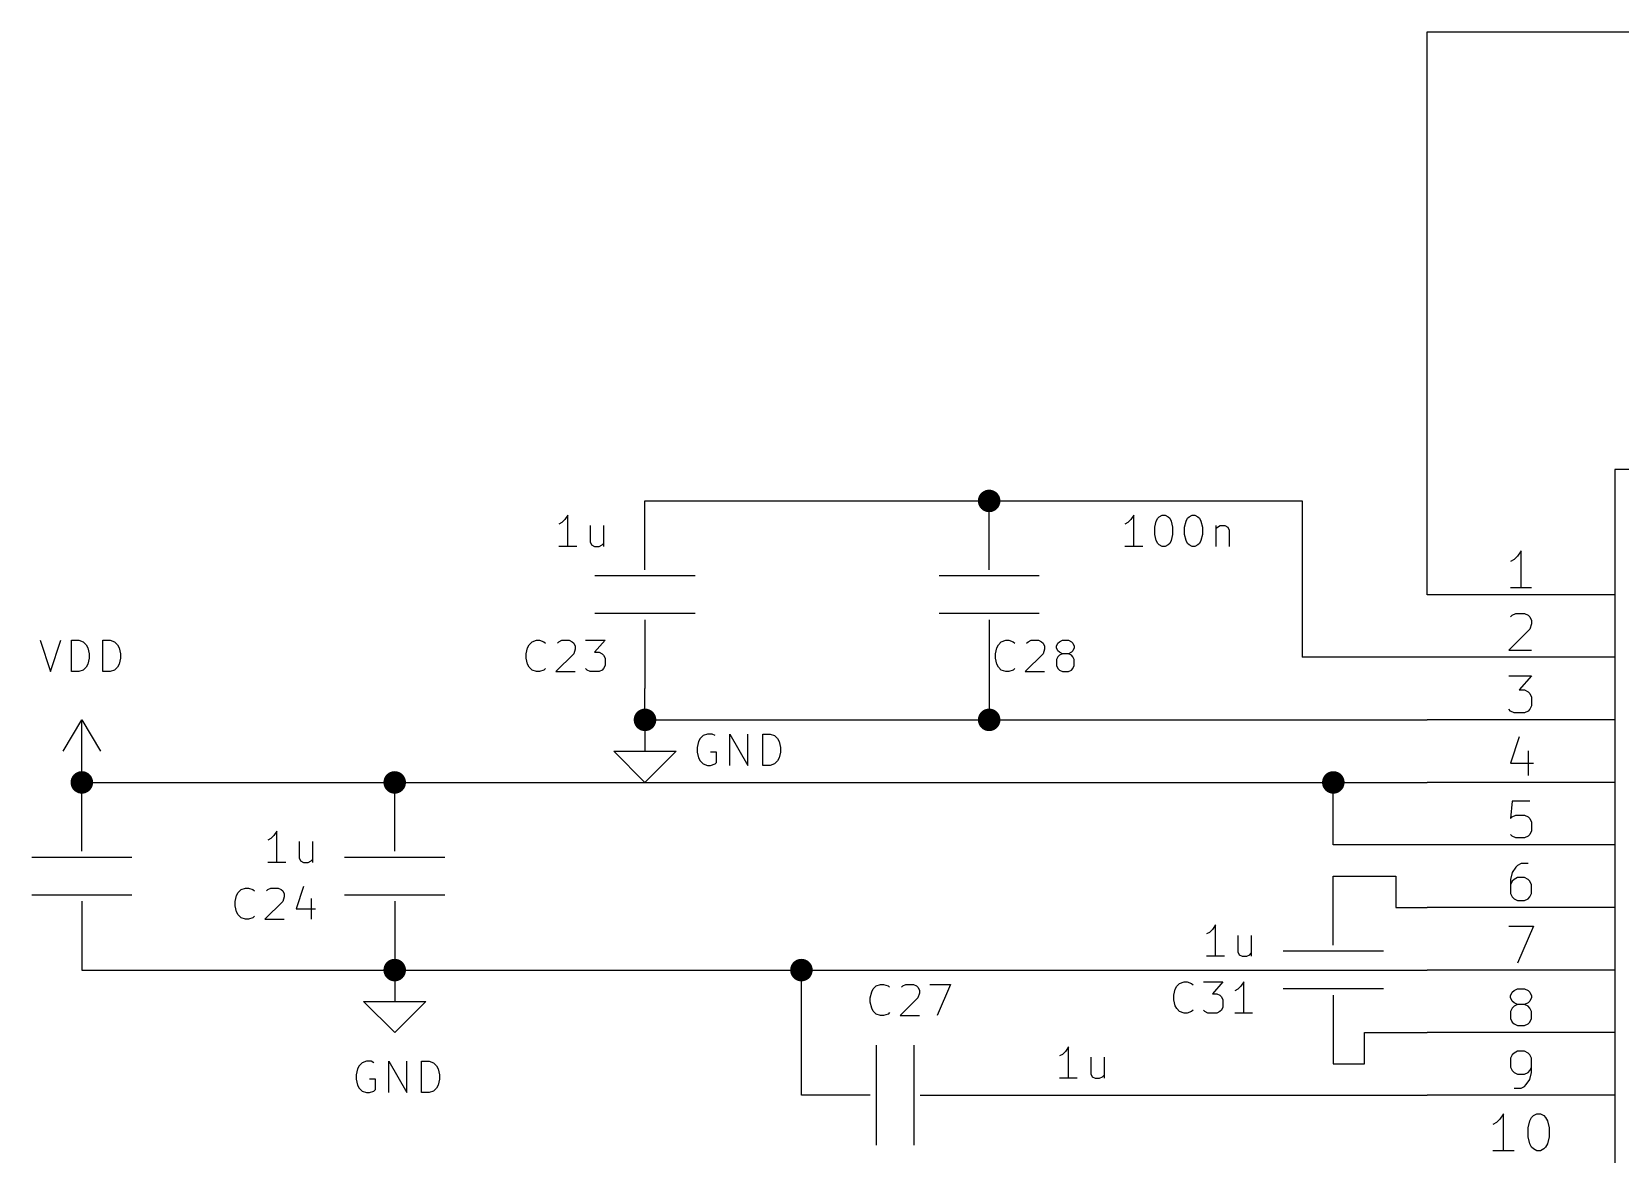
# Model space of a CAD drawing. Header units: millimetres. Extents: x 10 to 287, y -200 to -10.
# Drawn here: x 46.2 to 110.7, y -107.8 to -62.2 of the extents above; entities that cross this region are included whole.
import ezdxf

# ---------------------------------------------------------------- set-up
doc = ezdxf.new("R2010")
doc.units = ezdxf.units.MM
for name, color, linetype in [('GREENSIXTYFIVE', 129, 'CONTINUOUS'), ('LIGHTGREEN', 92, 'CONTINUOUS'), ('LIGHTRED', 12, 'CONTINUOUS'), ('RED', 14, 'CONTINUOUS')]:
    doc.layers.add(name, color=color, linetype=linetype)

msp = doc.modelspace()

# ---------------------------------------------------------------- linework, layer by layer
at = {"layer": 'GREENSIXTYFIVE', "linetype": 'CONTINUOUS'}
for p, q in [((67.985, -81.8591), (67.8641, -82.0406)), ((67.985, -83.1291), (67.985, -81.8591)), ((90.966, -81.8591), (90.8451, -82.0406)), ((90.966, -83.1291), (90.966, -81.8591)), ((91.9941, -81.9196), (92.115, -81.8591)), ((92.115, -81.8591), (92.236, -81.8591)), ((92.236, -81.8591), (92.3569, -81.9196)), ((93.2036, -81.9196), (93.3245, -81.8591)), ((93.3245, -81.8591), (93.4455, -81.8591)), ((93.4455, -81.8591), (93.5664, -81.9196)), ((67.7431, -82.1615), (67.6222, -82.222)), ((67.8641, -82.0406), (67.7431, -82.1615)), ((68.8921, -82.2825), (68.8921, -82.9477)), ((69.4364, -82.2825), (69.4364, -83.1291)), ((90.7241, -82.1615), (90.6032, -82.222)), ((90.8451, -82.0406), (90.7241, -82.1615)), ((91.8127, -82.3429), (91.8731, -82.101)), ((91.8127, -82.6453), (91.8127, -82.3429)), ((91.8731, -82.101), (91.9336, -81.9801)), ((91.9336, -81.9801), (91.9941, -81.9196)), ((92.3569, -81.9196), (92.4174, -81.9801)), ((92.4174, -81.9801), (92.4779, -82.101)), ((92.4779, -82.101), (92.5384, -82.3429)), ((92.5384, -82.3429), (92.5384, -82.6453)), ((93.0222, -82.3429), (93.0826, -82.101)), ((93.0222, -82.6453), (93.0222, -82.3429)), ((93.0826, -82.101), (93.1431, -81.9801)), ((93.1431, -81.9801), (93.2036, -81.9196)), ((93.5664, -81.9196), (93.6269, -81.9801)), ((93.6269, -81.9801), (93.6874, -82.101)), ((93.6874, -82.101), (93.7479, -82.3429)), ((93.7479, -82.3429), (93.7479, -82.6453)), ((94.2921, -82.2825), (94.2921, -83.1291)), ((94.2921, -82.4034), (94.3526, -82.3429)), ((94.3526, -82.3429), (94.4736, -82.2825)), ((94.4736, -82.2825), (94.655, -82.2825)), ((94.655, -82.2825), (94.7759, -82.3429)), ((94.7759, -82.3429), (94.8364, -82.4639)), ((94.8364, -82.4639), (94.8364, -83.1291)), ((68.3479, -83.1291), (67.6222, -83.1291)), ((68.8921, -82.9477), (68.9526, -83.0687)), ((68.9526, -83.0687), (69.0736, -83.1291)), ((69.0736, -83.1291), (69.255, -83.1291)), ((69.255, -83.1291), (69.3759, -83.0687)), ((69.3759, -83.0687), (69.4364, -83.0082)), ((91.3289, -83.1291), (90.6032, -83.1291)), ((91.8731, -82.8872), (91.8127, -82.6453)), ((91.9336, -83.0082), (91.8731, -82.8872)), ((91.9941, -83.0687), (91.9336, -83.0082)), ((92.115, -83.1291), (91.9941, -83.0687)), ((92.236, -83.1291), (92.115, -83.1291)), ((92.3569, -83.0687), (92.236, -83.1291)), ((92.4174, -83.0082), (92.3569, -83.0687)), ((92.4779, -82.8872), (92.4174, -83.0082)), ((92.5384, -82.6453), (92.4779, -82.8872)), ((93.0826, -82.8872), (93.0222, -82.6453)), ((93.1431, -83.0082), (93.0826, -82.8872)), ((93.2036, -83.0687), (93.1431, -83.0082)), ((93.3245, -83.1291), (93.2036, -83.0687)), ((93.4455, -83.1291), (93.3245, -83.1291)), ((93.5664, -83.0687), (93.4455, -83.1291)), ((93.6269, -83.0082), (93.5664, -83.0687)), ((93.6874, -82.8872), (93.6269, -83.0082)), ((93.7479, -82.6453), (93.6874, -82.8872)), ((46.5666, -86.9392), (46.9899, -88.2092)), ((46.5666, -86.9392), (46.9899, -88.2092)), ((46.9899, -88.2092), (47.4133, -86.9392)), ((46.9899, -88.2092), (47.4133, -86.9392)), ((47.8366, -88.2092), (47.8366, -86.9392)), ((47.8366, -86.9392), (48.139, -86.9392)), ((47.8366, -88.2092), (47.8366, -86.9392)), ((47.8366, -86.9392), (48.139, -86.9392)), ((48.139, -86.9392), (48.3204, -86.9997)), ((48.139, -86.9392), (48.3204, -86.9997)), ((48.3204, -86.9997), (48.4414, -87.1207)), ((48.3204, -86.9997), (48.4414, -87.1207)), ((49.1066, -88.2092), (49.1066, -86.9392)), ((49.1066, -86.9392), (49.409, -86.9392)), ((49.1066, -88.2092), (49.1066, -86.9392)), ((49.1066, -86.9392), (49.409, -86.9392)), ((49.409, -86.9392), (49.5904, -86.9997)), ((49.409, -86.9392), (49.5904, -86.9997)), ((49.5904, -86.9997), (49.7114, -87.1207)), ((49.5904, -86.9997), (49.7114, -87.1207)), ((66.4126, -87.1206), (66.5336, -86.9996)), ((66.5336, -86.9996), (66.715, -86.9391)), ((66.715, -86.9391), (66.8359, -86.9391)), ((66.8359, -86.9391), (67.0174, -86.9996)), ((67.0174, -86.9996), (67.0778, -87.0601)), ((67.5617, -87.0601), (67.6221, -86.9996)), ((67.6221, -86.9996), (67.7431, -86.9391)), ((67.7431, -86.9391), (68.0455, -86.9391)), ((68.0455, -86.9391), (68.1664, -86.9996)), ((68.1664, -86.9996), (68.2269, -87.0601)), ((68.7107, -86.9391), (69.4969, -86.9391)), ((69.4969, -86.9391), (69.0735, -87.4229)), ((85.4626, -87.1206), (85.5836, -86.9996)), ((85.5836, -86.9996), (85.765, -86.9391)), ((85.765, -86.9391), (85.8859, -86.9391)), ((85.8859, -86.9391), (86.0674, -86.9996)), ((86.0674, -86.9996), (86.1278, -87.0601)), ((86.6117, -87.0601), (86.6721, -86.9996)), ((86.6721, -86.9996), (86.7931, -86.9391)), ((86.7931, -86.9391), (87.0955, -86.9391)), ((87.0955, -86.9391), (87.2164, -86.9996)), ((87.2164, -86.9996), (87.2769, -87.0601)), ((87.8816, -87.0601), (87.9421, -86.9996)), ((87.9421, -86.9996), (88.0631, -86.9391)), ((88.0631, -86.9391), (88.305, -86.9391)), ((88.305, -86.9391), (88.4259, -86.9996)), ((88.4259, -86.9996), (88.4864, -87.0601)), ((48.4414, -87.1207), (48.5019, -87.2416)), ((48.4414, -87.1207), (48.5019, -87.2416)), ((48.5019, -87.2416), (48.5623, -87.4835)), ((48.5019, -87.2416), (48.5623, -87.4835)), ((48.5623, -87.6649), (48.5019, -87.9068)), ((48.5623, -87.6649), (48.5019, -87.9068)), ((48.5623, -87.4835), (48.5623, -87.6649)), ((48.5623, -87.4835), (48.5623, -87.6649)), ((49.7114, -87.1207), (49.7719, -87.2416)), ((49.7114, -87.1207), (49.7719, -87.2416)), ((49.7719, -87.2416), (49.8323, -87.4835)), ((49.7719, -87.2416), (49.8323, -87.4835)), ((49.8323, -87.6649), (49.7719, -87.9068)), ((49.8323, -87.6649), (49.7719, -87.9068)), ((49.8323, -87.4835), (49.8323, -87.6649)), ((49.8323, -87.4835), (49.8323, -87.6649)), ((66.2917, -87.4834), (66.3521, -87.2415)), ((66.2917, -87.6648), (66.2917, -87.4834)), ((66.3521, -87.9067), (66.2917, -87.6648)), ((66.3521, -87.2415), (66.4126, -87.1206)), ((68.2269, -87.4834), (67.5012, -88.2091)), ((68.2269, -87.0601), (68.2874, -87.181)), ((68.2874, -87.302), (68.2269, -87.4834)), ((68.2874, -87.181), (68.2874, -87.302)), ((69.0735, -87.4229), (69.255, -87.4229)), ((69.255, -87.4229), (69.3759, -87.4834)), ((69.3759, -87.4834), (69.4364, -87.5439)), ((69.4364, -87.5439), (69.4969, -87.6648)), ((69.4969, -87.6648), (69.4969, -87.9672)), ((85.3417, -87.4834), (85.4021, -87.2415)), ((85.3417, -87.6648), (85.3417, -87.4834)), ((85.4021, -87.9067), (85.3417, -87.6648)), ((85.4021, -87.2415), (85.4626, -87.1206)), ((87.2769, -87.4834), (86.5512, -88.2091)), ((87.2769, -87.0601), (87.3374, -87.181)), ((87.3374, -87.302), (87.2769, -87.4834)), ((87.3374, -87.181), (87.3374, -87.302)), ((87.8212, -87.181), (87.8816, -87.0601)), ((87.8212, -87.2415), (87.8212, -87.181)), ((87.8816, -87.3625), (87.8212, -87.2415)), ((87.8816, -87.6044), (87.8212, -87.7253)), ((87.9421, -87.4229), (87.8816, -87.3625)), ((87.9421, -87.5439), (87.8816, -87.6044)), ((88.0631, -87.4834), (87.9421, -87.4229)), ((88.0631, -87.4834), (87.9421, -87.5439)), ((88.305, -87.4834), (88.0631, -87.4834)), ((88.4259, -87.4229), (88.305, -87.4834)), ((88.4259, -87.5439), (88.305, -87.4834)), ((88.4864, -87.3625), (88.4259, -87.4229)), ((88.4864, -87.6044), (88.4259, -87.5439)), ((88.4864, -87.0601), (88.5469, -87.181)), ((88.5469, -87.2415), (88.4864, -87.3625)), ((88.5469, -87.7253), (88.4864, -87.6044)), ((88.5469, -87.181), (88.5469, -87.2415)), ((48.139, -88.2092), (47.8366, -88.2092)), ((48.139, -88.2092), (47.8366, -88.2092)), ((48.3204, -88.1488), (48.139, -88.2092)), ((48.3204, -88.1488), (48.139, -88.2092)), ((48.4414, -88.0278), (48.3204, -88.1488)), ((48.4414, -88.0278), (48.3204, -88.1488)), ((48.5019, -87.9068), (48.4414, -88.0278)), ((48.5019, -87.9068), (48.4414, -88.0278)), ((49.409, -88.2092), (49.1066, -88.2092)), ((49.409, -88.2092), (49.1066, -88.2092)), ((49.5904, -88.1488), (49.409, -88.2092)), ((49.5904, -88.1488), (49.409, -88.2092)), ((49.7114, -88.0278), (49.5904, -88.1488)), ((49.7114, -88.0278), (49.5904, -88.1488)), ((49.7719, -87.9068), (49.7114, -88.0278)), ((49.7719, -87.9068), (49.7114, -88.0278)), ((66.4126, -88.0277), (66.3521, -87.9067)), ((66.5336, -88.1487), (66.4126, -88.0277)), ((66.715, -88.2091), (66.5336, -88.1487)), ((66.8359, -88.2091), (66.715, -88.2091)), ((67.0174, -88.1487), (66.8359, -88.2091)), ((67.0778, -88.0882), (67.0174, -88.1487)), ((67.5012, -88.2091), (68.2874, -88.2091)), ((68.7712, -88.1487), (68.7107, -88.0882)), ((68.8921, -88.2091), (68.7712, -88.1487)), ((69.255, -88.2091), (68.8921, -88.2091)), ((69.3759, -88.1487), (69.255, -88.2091)), ((69.4364, -88.0882), (69.3759, -88.1487)), ((69.4969, -87.9672), (69.4364, -88.0882)), ((85.4626, -88.0277), (85.4021, -87.9067)), ((85.5836, -88.1487), (85.4626, -88.0277)), ((85.765, -88.2091), (85.5836, -88.1487)), ((85.8859, -88.2091), (85.765, -88.2091)), ((86.0674, -88.1487), (85.8859, -88.2091)), ((86.1278, -88.0882), (86.0674, -88.1487)), ((86.5512, -88.2091), (87.3374, -88.2091)), ((87.8212, -87.7253), (87.8212, -87.9672)), ((87.8212, -87.9672), (87.8816, -88.0882)), ((87.8816, -88.0882), (87.9421, -88.1487)), ((87.9421, -88.1487), (88.0631, -88.2091)), ((88.0631, -88.2091), (88.305, -88.2091)), ((88.305, -88.2091), (88.4259, -88.1487)), ((88.4259, -88.1487), (88.4864, -88.0882)), ((88.4864, -88.0882), (88.5469, -87.9672)), ((88.5469, -87.9672), (88.5469, -87.7253)), ((73.4786, -90.8097), (73.3576, -90.9307)), ((73.66, -90.7492), (73.4786, -90.8097)), ((73.8414, -90.7492), (73.66, -90.7492)), ((73.9624, -90.8097), (73.8414, -90.7492)), ((74.5671, -92.0192), (74.5671, -90.7492)), ((74.5671, -90.7492), (75.2928, -92.0192)), ((75.2928, -92.0192), (75.2928, -90.7492)), ((75.8976, -92.0192), (75.8976, -90.7492)), ((75.8976, -90.7492), (76.2, -90.7492)), ((76.2, -90.7492), (76.3814, -90.8097)), ((76.3814, -90.8097), (76.5024, -90.9307)), ((73.2971, -91.0516), (73.2367, -91.2935)), ((73.2367, -91.2935), (73.2367, -91.4749)), ((73.2367, -91.4749), (73.2971, -91.7168)), ((73.3576, -90.9307), (73.2971, -91.0516)), ((74.0228, -91.4749), (73.7809, -91.4749)), ((74.0228, -91.8983), (74.0228, -91.4749)), ((76.5024, -90.9307), (76.5629, -91.0516)), ((76.5629, -91.0516), (76.6233, -91.2935)), ((76.6233, -91.4749), (76.5629, -91.7168)), ((76.6233, -91.2935), (76.6233, -91.4749)), ((73.2971, -91.7168), (73.3576, -91.8378)), ((73.3576, -91.8378), (73.4786, -91.9588)), ((73.4786, -91.9588), (73.66, -92.0192)), ((73.66, -92.0192), (73.7809, -92.0192)), ((73.7809, -92.0192), (73.9624, -91.9588)), ((73.9624, -91.9588), (74.0228, -91.8983)), ((76.2, -92.0192), (75.8976, -92.0192)), ((76.3814, -91.9588), (76.2, -92.0192)), ((76.5024, -91.8378), (76.3814, -91.9588)), ((76.5629, -91.7168), (76.5024, -91.8378)), ((56.174, -94.6861), (56.0531, -94.8676)), ((56.174, -94.6861), (56.0531, -94.8676)), ((56.174, -95.9561), (56.174, -94.6861)), ((56.174, -95.9561), (56.174, -94.6861)), ((55.9321, -94.9885), (55.8112, -95.049)), ((55.9321, -94.9885), (55.8112, -95.049)), ((56.0531, -94.8676), (55.9321, -94.9885)), ((56.0531, -94.8676), (55.9321, -94.9885)), ((57.0811, -95.1095), (57.0811, -95.7747)), ((57.0811, -95.1095), (57.0811, -95.7747)), ((57.6254, -95.1095), (57.6254, -95.9561)), ((57.6254, -95.1095), (57.6254, -95.9561)), ((56.5369, -95.9561), (55.8112, -95.9561)), ((56.5369, -95.9561), (55.8112, -95.9561)), ((57.0811, -95.7747), (57.1416, -95.8957)), ((57.0811, -95.7747), (57.1416, -95.8957)), ((57.1416, -95.8957), (57.2626, -95.9561)), ((57.1416, -95.8957), (57.2626, -95.9561)), ((57.2626, -95.9561), (57.444, -95.9561)), ((57.2626, -95.9561), (57.444, -95.9561)), ((57.444, -95.9561), (57.5649, -95.8957)), ((57.444, -95.9561), (57.5649, -95.8957)), ((57.5649, -95.8957), (57.6254, -95.8352)), ((57.5649, -95.8957), (57.6254, -95.8352)), ((54.4807, -97.5418), (54.5411, -97.2999)), ((54.4807, -97.5418), (54.5411, -97.2999)), ((54.5411, -97.2999), (54.6016, -97.179)), ((54.5411, -97.2999), (54.6016, -97.179)), ((54.6016, -97.179), (54.7226, -97.058)), ((54.6016, -97.179), (54.7226, -97.058)), ((54.7226, -97.058), (54.904, -96.9975)), ((54.7226, -97.058), (54.904, -96.9975)), ((54.904, -96.9975), (55.0249, -96.9975)), ((54.904, -96.9975), (55.0249, -96.9975)), ((55.0249, -96.9975), (55.2064, -97.058)), ((55.0249, -96.9975), (55.2064, -97.058)), ((55.2064, -97.058), (55.2668, -97.1185)), ((55.2064, -97.058), (55.2668, -97.1185)), ((55.7507, -97.1185), (55.8111, -97.058)), ((55.7507, -97.1185), (55.8111, -97.058)), ((55.8111, -97.058), (55.9321, -96.9975)), ((55.8111, -97.058), (55.9321, -96.9975)), ((55.9321, -96.9975), (56.2345, -96.9975)), ((55.9321, -96.9975), (56.2345, -96.9975)), ((56.2345, -96.9975), (56.3554, -97.058)), ((56.2345, -96.9975), (56.3554, -97.058)), ((56.3554, -97.058), (56.4159, -97.1185)), ((56.3554, -97.058), (56.4159, -97.1185)), ((56.4159, -97.1185), (56.4764, -97.2394)), ((56.4159, -97.1185), (56.4764, -97.2394)), ((56.4764, -97.3604), (56.4159, -97.5418)), ((56.4764, -97.3604), (56.4159, -97.5418)), ((56.4764, -97.2394), (56.4764, -97.3604)), ((56.4764, -97.2394), (56.4764, -97.3604)), ((57.2625, -96.9371), (56.9602, -97.8442)), ((57.2625, -96.9371), (56.9602, -97.8442)), ((54.4807, -97.7232), (54.4807, -97.5418)), ((54.4807, -97.7232), (54.4807, -97.5418)), ((54.5411, -97.9651), (54.4807, -97.7232)), ((54.5411, -97.9651), (54.4807, -97.7232)), ((54.6016, -98.0861), (54.5411, -97.9651)), ((54.6016, -98.0861), (54.5411, -97.9651)), ((56.4159, -97.5418), (55.6902, -98.2675)), ((56.4159, -97.5418), (55.6902, -98.2675)), ((56.9602, -97.8442), (57.7463, -97.8442)), ((56.9602, -97.8442), (57.7463, -97.8442)), ((57.5649, -97.4209), (57.5649, -98.2675)), ((57.5649, -97.4209), (57.5649, -98.2675)), ((54.7226, -98.2071), (54.6016, -98.0861)), ((54.7226, -98.2071), (54.6016, -98.0861)), ((54.904, -98.2675), (54.7226, -98.2071)), ((54.904, -98.2675), (54.7226, -98.2071)), ((55.0249, -98.2675), (54.904, -98.2675)), ((55.0249, -98.2675), (54.904, -98.2675)), ((55.2064, -98.2071), (55.0249, -98.2675)), ((55.2064, -98.2071), (55.0249, -98.2675)), ((55.2668, -98.1466), (55.2064, -98.2071)), ((55.2668, -98.1466), (55.2064, -98.2071)), ((55.6902, -98.2675), (56.4764, -98.2675)), ((55.6902, -98.2675), (56.4764, -98.2675)), ((94.274, -98.4961), (94.1531, -98.6776)), ((94.274, -98.4961), (94.1531, -98.6776)), ((94.274, -99.7661), (94.274, -98.4961)), ((94.274, -99.7661), (94.274, -98.4961)), ((94.0321, -98.7985), (93.9112, -98.859)), ((94.0321, -98.7985), (93.9112, -98.859)), ((94.1531, -98.6776), (94.0321, -98.7985)), ((94.1531, -98.6776), (94.0321, -98.7985)), ((95.1811, -98.9195), (95.1811, -99.5847)), ((95.1811, -98.9195), (95.1811, -99.5847)), ((95.7254, -98.9195), (95.7254, -99.7661)), ((95.7254, -98.9195), (95.7254, -99.7661)), ((94.6369, -99.7661), (93.9112, -99.7661)), ((94.6369, -99.7661), (93.9112, -99.7661)), ((95.1811, -99.5847), (95.2416, -99.7057)), ((95.1811, -99.5847), (95.2416, -99.7057)), ((95.2416, -99.7057), (95.3626, -99.7661)), ((95.2416, -99.7057), (95.3626, -99.7661)), ((95.3626, -99.7661), (95.544, -99.7661)), ((95.3626, -99.7661), (95.544, -99.7661)), ((95.544, -99.7661), (95.6649, -99.7057)), ((95.544, -99.7661), (95.6649, -99.7057)), ((95.6649, -99.7057), (95.7254, -99.6452)), ((95.6649, -99.7057), (95.7254, -99.6452)), ((80.2617, -101.4534), (80.3221, -101.2115)), ((80.3221, -101.2115), (80.3826, -101.0906)), ((80.3826, -101.0906), (80.5036, -100.9696)), ((80.5036, -100.9696), (80.685, -100.9091)), ((80.685, -100.9091), (80.8059, -100.9091)), ((80.8059, -100.9091), (80.9874, -100.9696)), ((80.9874, -100.9696), (81.0478, -101.0301)), ((81.5317, -101.0301), (81.5921, -100.9696)), ((81.5921, -100.9696), (81.7131, -100.9091)), ((81.7131, -100.9091), (82.0155, -100.9091)), ((82.0155, -100.9091), (82.1364, -100.9696)), ((82.1364, -100.9696), (82.1969, -101.0301)), ((82.1969, -101.0301), (82.2574, -101.151)), ((82.2574, -101.151), (82.2574, -101.272)), ((82.6807, -100.9091), (83.5273, -100.9091)), ((83.5273, -100.9091), (82.9831, -102.1791)), ((92.5807, -101.3518), (92.6411, -101.1099)), ((92.5807, -101.3518), (92.6411, -101.1099)), ((92.6411, -101.1099), (92.7016, -100.989)), ((92.6411, -101.1099), (92.7016, -100.989)), ((92.7016, -100.989), (92.8226, -100.868)), ((92.7016, -100.989), (92.8226, -100.868)), ((92.8226, -100.868), (93.004, -100.8075)), ((92.8226, -100.868), (93.004, -100.8075)), ((93.004, -100.8075), (93.1249, -100.8075)), ((93.004, -100.8075), (93.1249, -100.8075)), ((93.1249, -100.8075), (93.3064, -100.868)), ((93.1249, -100.8075), (93.3064, -100.868)), ((93.3064, -100.868), (93.3668, -100.9285)), ((93.3064, -100.868), (93.3668, -100.9285)), ((93.7902, -100.8075), (94.5764, -100.8075)), ((93.7902, -100.8075), (94.5764, -100.8075)), ((94.5764, -100.8075), (94.153, -101.2913)), ((94.5764, -100.8075), (94.153, -101.2913)), ((95.1811, -101.1099), (95.0602, -101.1704)), ((95.1811, -101.1099), (95.0602, -101.1704)), ((95.3021, -100.989), (95.1811, -101.1099)), ((95.3021, -100.989), (95.1811, -101.1099)), ((95.423, -100.8075), (95.3021, -100.989)), ((95.423, -100.8075), (95.3021, -100.989)), ((95.423, -102.0775), (95.423, -100.8075)), ((95.423, -102.0775), (95.423, -100.8075)), ((80.2617, -101.6348), (80.2617, -101.4534)), ((80.3221, -101.8767), (80.2617, -101.6348)), ((82.1969, -101.4534), (81.4712, -102.1791)), ((82.2574, -101.272), (82.1969, -101.4534)), ((92.5807, -101.5332), (92.5807, -101.3518)), ((92.5807, -101.5332), (92.5807, -101.3518)), ((92.6411, -101.7751), (92.5807, -101.5332)), ((92.6411, -101.7751), (92.5807, -101.5332)), ((92.7016, -101.8961), (92.6411, -101.7751)), ((92.7016, -101.8961), (92.6411, -101.7751)), ((94.153, -101.2913), (94.3345, -101.2913)), ((94.153, -101.2913), (94.3345, -101.2913)), ((94.3345, -101.2913), (94.4554, -101.3518)), ((94.3345, -101.2913), (94.4554, -101.3518)), ((94.4554, -101.3518), (94.5159, -101.4123)), ((94.4554, -101.3518), (94.5159, -101.4123)), ((94.5159, -101.4123), (94.5764, -101.5332)), ((94.5159, -101.4123), (94.5764, -101.5332)), ((94.5764, -101.8356), (94.5159, -101.9566)), ((94.5764, -101.8356), (94.5159, -101.9566)), ((94.5764, -101.5332), (94.5764, -101.8356)), ((94.5764, -101.5332), (94.5764, -101.8356)), ((80.3826, -101.9977), (80.3221, -101.8767)), ((80.5036, -102.1187), (80.3826, -101.9977)), ((80.685, -102.1791), (80.5036, -102.1187)), ((80.8059, -102.1791), (80.685, -102.1791)), ((80.9874, -102.1187), (80.8059, -102.1791)), ((81.0478, -102.0582), (80.9874, -102.1187)), ((81.4712, -102.1791), (82.2574, -102.1791)), ((92.8226, -102.0171), (92.7016, -101.8961)), ((92.8226, -102.0171), (92.7016, -101.8961)), ((93.004, -102.0775), (92.8226, -102.0171)), ((93.004, -102.0775), (92.8226, -102.0171)), ((93.1249, -102.0775), (93.004, -102.0775)), ((93.1249, -102.0775), (93.004, -102.0775)), ((93.3064, -102.0171), (93.1249, -102.0775)), ((93.3064, -102.0171), (93.1249, -102.0775)), ((93.3668, -101.9566), (93.3064, -102.0171)), ((93.3668, -101.9566), (93.3064, -102.0171)), ((93.8507, -102.0171), (93.7902, -101.9566)), ((93.8507, -102.0171), (93.7902, -101.9566)), ((93.9716, -102.0775), (93.8507, -102.0171)), ((93.9716, -102.0775), (93.8507, -102.0171)), ((94.3345, -102.0775), (93.9716, -102.0775)), ((94.3345, -102.0775), (93.9716, -102.0775)), ((94.4554, -102.0171), (94.3345, -102.0775)), ((94.4554, -102.0171), (94.3345, -102.0775)), ((94.5159, -101.9566), (94.4554, -102.0171)), ((94.5159, -101.9566), (94.4554, -102.0171)), ((95.7859, -102.0775), (95.0602, -102.0775)), ((95.7859, -102.0775), (95.0602, -102.0775)), ((88.0631, -103.7515), (87.9422, -103.812)), ((88.1841, -103.6306), (88.0631, -103.7515)), ((88.305, -103.4491), (88.1841, -103.6306)), ((88.305, -104.7191), (88.305, -103.4491)), ((59.4541, -104.3358), (59.3937, -104.5777)), ((59.4541, -104.3358), (59.3937, -104.5777)), ((59.5146, -104.2149), (59.4541, -104.3358)), ((59.5146, -104.2149), (59.4541, -104.3358)), ((59.6356, -104.0939), (59.5146, -104.2149)), ((59.6356, -104.0939), (59.5146, -104.2149)), ((59.817, -104.0334), (59.6356, -104.0939)), ((59.817, -104.0334), (59.6356, -104.0939)), ((59.9984, -104.0334), (59.817, -104.0334)), ((59.9984, -104.0334), (59.817, -104.0334)), ((60.1194, -104.0939), (59.9984, -104.0334)), ((60.1194, -104.0939), (59.9984, -104.0334)), ((60.7241, -105.3034), (60.7241, -104.0334)), ((60.7241, -104.0334), (61.4498, -105.3034)), ((60.7241, -105.3034), (60.7241, -104.0334)), ((60.7241, -104.0334), (61.4498, -105.3034)), ((61.4498, -105.3034), (61.4498, -104.0334)), ((61.4498, -105.3034), (61.4498, -104.0334)), ((62.0546, -105.3034), (62.0546, -104.0334)), ((62.0546, -104.0334), (62.357, -104.0334)), ((62.0546, -105.3034), (62.0546, -104.0334)), ((62.0546, -104.0334), (62.357, -104.0334)), ((62.357, -104.0334), (62.5384, -104.0939)), ((62.357, -104.0334), (62.5384, -104.0939)), ((62.5384, -104.0939), (62.6594, -104.2149)), ((62.5384, -104.0939), (62.6594, -104.2149)), ((62.6594, -104.2149), (62.7199, -104.3358)), ((62.6594, -104.2149), (62.7199, -104.3358)), ((62.7199, -104.3358), (62.7803, -104.5777)), ((62.7199, -104.3358), (62.7803, -104.5777)), ((89.2121, -103.8725), (89.2121, -104.5377)), ((89.7564, -103.8725), (89.7564, -104.7191)), ((59.3937, -104.5777), (59.3937, -104.7591)), ((59.3937, -104.5777), (59.3937, -104.7591)), ((59.3937, -104.7591), (59.4541, -105.001)), ((59.3937, -104.7591), (59.4541, -105.001)), ((59.4541, -105.001), (59.5146, -105.122)), ((59.4541, -105.001), (59.5146, -105.122)), ((60.1798, -104.7591), (59.9379, -104.7591)), ((60.1798, -104.7591), (59.9379, -104.7591)), ((60.1798, -105.1825), (60.1798, -104.7591)), ((60.1798, -105.1825), (60.1798, -104.7591)), ((62.7199, -105.001), (62.6594, -105.122)), ((62.7199, -105.001), (62.6594, -105.122)), ((62.7803, -104.7591), (62.7199, -105.001)), ((62.7803, -104.7591), (62.7199, -105.001)), ((62.7803, -104.5777), (62.7803, -104.7591)), ((62.7803, -104.5777), (62.7803, -104.7591)), ((88.6679, -104.7191), (87.9422, -104.7191)), ((89.2121, -104.5377), (89.2726, -104.6587)), ((89.2726, -104.6587), (89.3936, -104.7191)), ((89.3936, -104.7191), (89.575, -104.7191)), ((89.575, -104.7191), (89.6959, -104.6587)), ((89.6959, -104.6587), (89.7564, -104.5982)), ((59.5146, -105.122), (59.6356, -105.243)), ((59.5146, -105.122), (59.6356, -105.243)), ((59.6356, -105.243), (59.817, -105.3034)), ((59.6356, -105.243), (59.817, -105.3034)), ((59.817, -105.3034), (59.9379, -105.3034)), ((59.817, -105.3034), (59.9379, -105.3034)), ((59.9379, -105.3034), (60.1194, -105.243)), ((59.9379, -105.3034), (60.1194, -105.243)), ((60.1194, -105.243), (60.1798, -105.1825)), ((60.1194, -105.243), (60.1798, -105.1825)), ((62.357, -105.3034), (62.0546, -105.3034)), ((62.357, -105.3034), (62.0546, -105.3034)), ((62.5384, -105.243), (62.357, -105.3034)), ((62.5384, -105.243), (62.357, -105.3034)), ((62.6594, -105.122), (62.5384, -105.243)), ((62.6594, -105.122), (62.5384, -105.243))]:
    msp.add_line(p, q, dxfattribs=at)
at = {"layer": 'LIGHTGREEN', "linetype": 'CONTINUOUS'}
for p, q in [((102.87, -62.23), (128.27, -62.23)), ((102.87, -85.09), (102.87, -62.23)), ((71.12, -81.28), (85.09, -81.28)), ((85.09, -81.28), (97.79, -81.28)), ((97.79, -81.28), (97.79, -87.63)), ((102.87, -87.63), (97.79, -87.63)), ((71.12, -90.17), (71.12, -88.9)), ((85.09, -88.9), (85.09, -90.17)), ((71.12, -90.17), (85.09, -90.17)), ((85.09, -90.17), (102.87, -90.17)), ((48.26, -92.71), (60.96, -92.71)), ((60.96, -92.71), (99.06, -92.71)), ((99.06, -92.71), (102.87, -92.71)), ((99.06, -95.25), (99.06, -92.71)), ((102.87, -95.25), (99.06, -95.25)), ((99.06, -96.52), (101.6, -96.52)), ((101.6, -96.52), (101.6, -97.79)), ((101.6, -97.79), (102.87, -97.79)), ((48.26, -100.33), (60.96, -100.33)), ((60.96, -100.33), (77.47, -100.33)), ((77.47, -105.41), (77.47, -100.33)), ((77.47, -100.33), (102.87, -100.33)), ((100.33, -104.14), (100.33, -102.87)), ((100.33, -102.87), (102.87, -102.87)), ((99.06, -104.14), (100.33, -104.14)), ((85.09, -105.41), (102.87, -105.41))]:
    msp.add_line(p, q, dxfattribs=at)
at = {"layer": 'LIGHTGREEN', "const_width": 0.4572}
for points in [[(84.8614, -81.28, 1), (85.3186, -81.28, 1)], [(70.8914, -90.17, 1), (71.3486, -90.17, 1)], [(84.8614, -90.17, 1), (85.3186, -90.17, 1)], [(48.0314, -92.71, 1), (48.4886, -92.71, 1)], [(60.7314, -92.71, 1), (61.1886, -92.71, 1)], [(98.8314, -92.71, 1), (99.2886, -92.71, 1)], [(60.7314, -100.33, 1), (61.1886, -100.33, 1)], [(77.2414, -100.33, 1), (77.6986, -100.33, 1)]]:
    msp.add_lwpolyline(points, format="xyb", close=True, dxfattribs=at)
at = {"layer": 'LIGHTRED', "linetype": 'CONTINUOUS'}
for p, q in [((106.3945, -83.6632), (106.2518, -83.7346)), ((106.3945, -83.6632), (106.2518, -83.7346)), ((106.5372, -83.5205), (106.3945, -83.6632)), ((106.5372, -83.5205), (106.3945, -83.6632)), ((106.68, -83.3064), (106.5372, -83.5205)), ((106.68, -83.3064), (106.5372, -83.5205)), ((106.68, -84.805), (106.68, -83.3064)), ((106.68, -84.805), (106.68, -83.3064)), ((107.1081, -84.805), (106.2518, -84.805)), ((107.1081, -84.805), (106.2518, -84.805)), ((106.2518, -85.9891), (106.3232, -85.9178)), ((106.2518, -85.9891), (106.3232, -85.9178)), ((106.3232, -85.9178), (106.4659, -85.8464)), ((106.3232, -85.9178), (106.4659, -85.8464)), ((106.4659, -85.8464), (106.8227, -85.8464)), ((106.4659, -85.8464), (106.8227, -85.8464)), ((106.8227, -85.8464), (106.9654, -85.9178)), ((106.8227, -85.8464), (106.9654, -85.9178)), ((106.9654, -85.9178), (107.0368, -85.9891)), ((106.9654, -85.9178), (107.0368, -85.9891)), ((107.0368, -85.9891), (107.1081, -86.1319)), ((107.0368, -85.9891), (107.1081, -86.1319)), ((107.1081, -86.2746), (107.0368, -86.4887)), ((107.1081, -86.2746), (107.0368, -86.4887)), ((107.1081, -86.1319), (107.1081, -86.2746)), ((107.1081, -86.1319), (107.1081, -86.2746)), ((107.0368, -86.4887), (106.1804, -87.345)), ((107.0368, -86.4887), (106.1804, -87.345)), ((106.1804, -87.345), (107.1081, -87.345)), ((106.1804, -87.345), (107.1081, -87.345)), ((106.1804, -88.3864), (107.1081, -88.3864)), ((106.1804, -88.3864), (107.1081, -88.3864)), ((107.1081, -88.3864), (106.6086, -88.9573)), ((107.1081, -88.3864), (106.6086, -88.9573)), ((106.6086, -88.9573), (106.8227, -88.9573)), ((106.6086, -88.9573), (106.8227, -88.9573)), ((106.8227, -88.9573), (106.9654, -89.0287)), ((106.8227, -88.9573), (106.9654, -89.0287)), ((106.9654, -89.0287), (107.0368, -89.1)), ((106.9654, -89.0287), (107.0368, -89.1)), ((107.0368, -89.1), (107.1081, -89.2428)), ((107.0368, -89.1), (107.1081, -89.2428)), ((107.1081, -89.5996), (107.0368, -89.7423)), ((107.1081, -89.5996), (107.0368, -89.7423)), ((107.1081, -89.2428), (107.1081, -89.5996)), ((107.1081, -89.2428), (107.1081, -89.5996)), ((106.2518, -89.8137), (106.1804, -89.7423)), ((106.2518, -89.8137), (106.1804, -89.7423)), ((106.3945, -89.885), (106.2518, -89.8137)), ((106.3945, -89.885), (106.2518, -89.8137)), ((106.8227, -89.885), (106.3945, -89.885)), ((106.8227, -89.885), (106.3945, -89.885)), ((106.9654, -89.8137), (106.8227, -89.885)), ((106.9654, -89.8137), (106.8227, -89.885)), ((107.0368, -89.7423), (106.9654, -89.8137)), ((107.0368, -89.7423), (106.9654, -89.8137)), ((106.6086, -90.8551), (106.2518, -91.9255)), ((106.6086, -90.8551), (106.2518, -91.9255)), ((106.9654, -91.4259), (106.9654, -92.425)), ((106.9654, -91.4259), (106.9654, -92.425)), ((106.2518, -91.9255), (107.1795, -91.9255)), ((106.2518, -91.9255), (107.1795, -91.9255)), ((106.3232, -93.4664), (106.2518, -94.18)), ((106.3232, -93.4664), (106.2518, -94.18)), ((107.0368, -93.4664), (106.3232, -93.4664)), ((107.0368, -93.4664), (106.3232, -93.4664)), ((106.2518, -94.18), (106.3232, -94.1087)), ((106.2518, -94.18), (106.3232, -94.1087)), ((106.3232, -94.1087), (106.4659, -94.0373)), ((106.3232, -94.1087), (106.4659, -94.0373)), ((106.4659, -94.0373), (106.8227, -94.0373)), ((106.4659, -94.0373), (106.8227, -94.0373)), ((106.8227, -94.0373), (106.9654, -94.1087)), ((106.8227, -94.0373), (106.9654, -94.1087)), ((106.9654, -94.1087), (107.0368, -94.18)), ((106.9654, -94.1087), (107.0368, -94.18)), ((107.0368, -94.18), (107.1081, -94.3228)), ((107.0368, -94.18), (107.1081, -94.3228)), ((107.1081, -94.6796), (107.0368, -94.8223)), ((107.1081, -94.6796), (107.0368, -94.8223)), ((107.1081, -94.3228), (107.1081, -94.6796)), ((107.1081, -94.3228), (107.1081, -94.6796)), ((106.3232, -94.8937), (106.2518, -94.8223)), ((106.3232, -94.8937), (106.2518, -94.8223)), ((106.4659, -94.965), (106.3232, -94.8937)), ((106.4659, -94.965), (106.3232, -94.8937)), ((106.8227, -94.965), (106.4659, -94.965)), ((106.8227, -94.965), (106.4659, -94.965)), ((106.9654, -94.8937), (106.8227, -94.965)), ((106.9654, -94.8937), (106.8227, -94.965)), ((107.0368, -94.8223), (106.9654, -94.8937)), ((107.0368, -94.8223), (106.9654, -94.8937)), ((106.68, -96.0064), (106.5372, -96.0778)), ((106.68, -96.0064), (106.5372, -96.0778)), ((106.9654, -96.0064), (106.68, -96.0064)), ((106.9654, -96.0064), (106.68, -96.0064)), ((106.3232, -96.3632), (106.2518, -96.6487)), ((106.3232, -96.3632), (106.2518, -96.6487)), ((106.2518, -96.6487), (106.2518, -97.2196)), ((106.2518, -96.6487), (106.2518, -97.2196)), ((106.4659, -96.1491), (106.3232, -96.3632)), ((106.4659, -96.1491), (106.3232, -96.3632)), ((106.3945, -96.6487), (106.3232, -96.72)), ((106.3945, -96.6487), (106.3232, -96.72)), ((106.5372, -96.5773), (106.3945, -96.6487)), ((106.5372, -96.5773), (106.3945, -96.6487)), ((106.5372, -96.0778), (106.4659, -96.1491)), ((106.5372, -96.0778), (106.4659, -96.1491)), ((106.8227, -96.5773), (106.5372, -96.5773)), ((106.8227, -96.5773), (106.5372, -96.5773)), ((106.9654, -96.6487), (106.8227, -96.5773)), ((106.9654, -96.6487), (106.8227, -96.5773)), ((107.0368, -96.72), (106.9654, -96.6487)), ((107.0368, -96.72), (106.9654, -96.6487)), ((106.3232, -96.72), (106.2518, -96.8628)), ((106.3232, -96.72), (106.2518, -96.8628)), ((106.2518, -97.2196), (106.3232, -97.3623)), ((106.2518, -97.2196), (106.3232, -97.3623)), ((106.3232, -97.3623), (106.3945, -97.4337)), ((106.3232, -97.3623), (106.3945, -97.4337)), ((106.9654, -97.4337), (107.0368, -97.3623)), ((106.9654, -97.4337), (107.0368, -97.3623)), ((107.1081, -96.8628), (107.0368, -96.72)), ((107.1081, -96.8628), (107.0368, -96.72)), ((107.0368, -97.3623), (107.1081, -97.2196)), ((107.0368, -97.3623), (107.1081, -97.2196)), ((107.1081, -97.2196), (107.1081, -96.8628)), ((107.1081, -97.2196), (107.1081, -96.8628)), ((106.3945, -97.4337), (106.5372, -97.505)), ((106.3945, -97.4337), (106.5372, -97.505)), ((106.5372, -97.505), (106.8227, -97.505)), ((106.5372, -97.505), (106.8227, -97.505)), ((106.8227, -97.505), (106.9654, -97.4337)), ((106.8227, -97.505), (106.9654, -97.4337)), ((106.1804, -98.5464), (107.1795, -98.5464)), ((106.1804, -98.5464), (107.1795, -98.5464)), ((107.1795, -98.5464), (106.5372, -100.045)), ((107.1795, -98.5464), (106.5372, -100.045)), ((106.2518, -101.3719), (106.3232, -101.2291)), ((106.2518, -101.3719), (106.3232, -101.2291)), ((106.3232, -101.2291), (106.3945, -101.1578)), ((106.3232, -101.2291), (106.3945, -101.1578)), ((106.3945, -101.1578), (106.5372, -101.0864)), ((106.3945, -101.1578), (106.5372, -101.0864)), ((106.5372, -101.0864), (106.8227, -101.0864)), ((106.5372, -101.0864), (106.8227, -101.0864)), ((106.8227, -101.0864), (106.9654, -101.1578)), ((106.8227, -101.0864), (106.9654, -101.1578)), ((106.9654, -101.1578), (107.0368, -101.2291)), ((106.9654, -101.1578), (107.0368, -101.2291)), ((107.0368, -101.2291), (107.1081, -101.3719)), ((107.0368, -101.2291), (107.1081, -101.3719)), ((106.2518, -101.4432), (106.2518, -101.3719)), ((106.2518, -101.4432), (106.2518, -101.3719)), ((106.3232, -101.5859), (106.2518, -101.4432)), ((106.3232, -101.5859), (106.2518, -101.4432)), ((106.3232, -101.8714), (106.2518, -102.0141)), ((106.3232, -101.8714), (106.2518, -102.0141)), ((106.3945, -101.6573), (106.3232, -101.5859)), ((106.3945, -101.6573), (106.3232, -101.5859)), ((106.3945, -101.8), (106.3232, -101.8714)), ((106.3945, -101.8), (106.3232, -101.8714)), ((106.5372, -101.7287), (106.3945, -101.6573)), ((106.5372, -101.7287), (106.3945, -101.6573)), ((106.5372, -101.7287), (106.3945, -101.8)), ((106.5372, -101.7287), (106.3945, -101.8)), ((106.8227, -101.7287), (106.5372, -101.7287)), ((106.8227, -101.7287), (106.5372, -101.7287)), ((106.9654, -101.6573), (106.8227, -101.7287)), ((106.9654, -101.6573), (106.8227, -101.7287)), ((106.9654, -101.8), (106.8227, -101.7287)), ((106.9654, -101.8), (106.8227, -101.7287)), ((107.0368, -101.5859), (106.9654, -101.6573)), ((107.0368, -101.5859), (106.9654, -101.6573)), ((107.0368, -101.8714), (106.9654, -101.8)), ((107.0368, -101.8714), (106.9654, -101.8)), ((107.1081, -101.4432), (107.0368, -101.5859)), ((107.1081, -101.4432), (107.0368, -101.5859)), ((107.1081, -102.0141), (107.0368, -101.8714)), ((107.1081, -102.0141), (107.0368, -101.8714)), ((107.1081, -101.3719), (107.1081, -101.4432)), ((107.1081, -101.3719), (107.1081, -101.4432)), ((106.2518, -102.0141), (106.2518, -102.2996)), ((106.2518, -102.0141), (106.2518, -102.2996)), ((106.2518, -102.2996), (106.3232, -102.4423)), ((106.2518, -102.2996), (106.3232, -102.4423)), ((106.3232, -102.4423), (106.3945, -102.5137)), ((106.3232, -102.4423), (106.3945, -102.5137)), ((106.3945, -102.5137), (106.5372, -102.585)), ((106.3945, -102.5137), (106.5372, -102.585)), ((106.8227, -102.585), (106.9654, -102.5137)), ((106.8227, -102.585), (106.9654, -102.5137)), ((106.9654, -102.5137), (107.0368, -102.4423)), ((106.9654, -102.5137), (107.0368, -102.4423)), ((107.0368, -102.4423), (107.1081, -102.2996)), ((107.0368, -102.4423), (107.1081, -102.2996)), ((107.1081, -102.2996), (107.1081, -102.0141)), ((107.1081, -102.2996), (107.1081, -102.0141)), ((106.5372, -102.585), (106.8227, -102.585)), ((106.5372, -102.585), (106.8227, -102.585)), ((106.3232, -103.7691), (106.2518, -103.9119)), ((106.3232, -103.7691), (106.2518, -103.9119)), ((106.3945, -103.6978), (106.3232, -103.7691)), ((106.3945, -103.6978), (106.3232, -103.7691)), ((106.5372, -103.6264), (106.3945, -103.6978)), ((106.5372, -103.6264), (106.3945, -103.6978)), ((106.8227, -103.6264), (106.5372, -103.6264)), ((106.8227, -103.6264), (106.5372, -103.6264)), ((106.9654, -103.6978), (106.8227, -103.6264)), ((106.9654, -103.6978), (106.8227, -103.6264)), ((107.0368, -103.7691), (106.9654, -103.6978)), ((107.0368, -103.7691), (106.9654, -103.6978)), ((107.1081, -103.9119), (107.0368, -103.7691)), ((107.1081, -103.9119), (107.0368, -103.7691)), ((106.2518, -103.9119), (106.2518, -104.2687)), ((106.2518, -103.9119), (106.2518, -104.2687)), ((106.2518, -104.2687), (106.3232, -104.4114)), ((106.2518, -104.2687), (106.3232, -104.4114)), ((106.3232, -104.4114), (106.3945, -104.4828)), ((106.3232, -104.4114), (106.3945, -104.4828)), ((106.9654, -104.4828), (107.0368, -104.4114)), ((106.9654, -104.4828), (107.0368, -104.4114)), ((107.0368, -104.4114), (107.1081, -104.2687)), ((107.0368, -104.4114), (107.1081, -104.2687)), ((107.1081, -104.4828), (107.1081, -103.9119)), ((107.1081, -104.4828), (107.1081, -103.9119)), ((106.3945, -104.4828), (106.5372, -104.5541)), ((106.3945, -104.4828), (106.5372, -104.5541)), ((106.5372, -104.5541), (106.8227, -104.5541)), ((106.5372, -104.5541), (106.8227, -104.5541)), ((106.68, -105.125), (106.8227, -105.0537)), ((106.68, -105.125), (106.8227, -105.0537)), ((106.8227, -104.5541), (106.9654, -104.4828)), ((106.8227, -104.5541), (106.9654, -104.4828)), ((106.8227, -105.0537), (106.8941, -104.9823)), ((106.8227, -105.0537), (106.8941, -104.9823)), ((106.8941, -104.9823), (107.0368, -104.7682)), ((106.8941, -104.9823), (107.0368, -104.7682)), ((107.0368, -104.7682), (107.1081, -104.4828)), ((107.0368, -104.7682), (107.1081, -104.4828)), ((106.3945, -105.125), (106.68, -105.125)), ((106.3945, -105.125), (106.68, -105.125)), ((105.8236, -106.3805), (105.6809, -106.5232)), ((105.8236, -106.3805), (105.6809, -106.5232)), ((105.9664, -106.1664), (105.8236, -106.3805)), ((105.9664, -106.1664), (105.8236, -106.3805)), ((105.9664, -107.665), (105.9664, -106.1664)), ((105.9664, -107.665), (105.9664, -106.1664)), ((107.0368, -106.4519), (107.1081, -106.3091)), ((107.0368, -106.4519), (107.1081, -106.3091)), ((107.1081, -106.3091), (107.1795, -106.2378)), ((107.1081, -106.3091), (107.1795, -106.2378)), ((107.1795, -106.2378), (107.3222, -106.1664)), ((107.1795, -106.2378), (107.3222, -106.1664)), ((107.3222, -106.1664), (107.4649, -106.1664)), ((107.3222, -106.1664), (107.4649, -106.1664)), ((107.4649, -106.1664), (107.6077, -106.2378)), ((107.4649, -106.1664), (107.6077, -106.2378)), ((107.6077, -106.2378), (107.679, -106.3091)), ((107.6077, -106.2378), (107.679, -106.3091)), ((107.679, -106.3091), (107.7504, -106.4519)), ((107.679, -106.3091), (107.7504, -106.4519)), ((105.6809, -106.5232), (105.5382, -106.5946)), ((105.6809, -106.5232), (105.5382, -106.5946)), ((106.9654, -106.7373), (107.0368, -106.4519)), ((106.9654, -106.7373), (107.0368, -106.4519)), ((106.9654, -107.0941), (106.9654, -106.7373)), ((106.9654, -107.0941), (106.9654, -106.7373)), ((107.7504, -106.4519), (107.8217, -106.7373)), ((107.7504, -106.4519), (107.8217, -106.7373)), ((107.8217, -106.7373), (107.8217, -107.0941)), ((107.8217, -106.7373), (107.8217, -107.0941)), ((106.3945, -107.665), (105.5382, -107.665)), ((106.3945, -107.665), (105.5382, -107.665)), ((107.0368, -107.3796), (106.9654, -107.0941)), ((107.0368, -107.3796), (106.9654, -107.0941)), ((107.1081, -107.5223), (107.0368, -107.3796)), ((107.1081, -107.5223), (107.0368, -107.3796)), ((107.1795, -107.5937), (107.1081, -107.5223)), ((107.1795, -107.5937), (107.1081, -107.5223)), ((107.3222, -107.665), (107.1795, -107.5937)), ((107.3222, -107.665), (107.1795, -107.5937)), ((107.4649, -107.665), (107.3222, -107.665)), ((107.4649, -107.665), (107.3222, -107.665)), ((107.6077, -107.5937), (107.4649, -107.665)), ((107.6077, -107.5937), (107.4649, -107.665)), ((107.679, -107.5223), (107.6077, -107.5937)), ((107.679, -107.5223), (107.6077, -107.5937)), ((107.7504, -107.3796), (107.679, -107.5223)), ((107.7504, -107.3796), (107.679, -107.5223)), ((107.8217, -107.0941), (107.7504, -107.3796)), ((107.8217, -107.0941), (107.7504, -107.3796))]:
    msp.add_line(p, q, dxfattribs=at)
at = {"layer": 'RED', "linetype": 'CONTINUOUS'}
for p, q in [((110.49, -80.01), (110.49, -130.81)), ((140.97, -80.01), (110.49, -80.01)), ((71.12, -84.074), (71.12, -81.28)), ((85.09, -84.074), (85.09, -81.28)), ((73.152, -84.328), (69.088, -84.328)), ((87.122, -84.328), (83.058, -84.328)), ((110.49, -85.09), (102.87, -85.09)), ((110.49, -85.09), (102.87, -85.09)), ((73.152, -85.852), (69.088, -85.852)), ((71.12, -86.106), (71.12, -88.9)), ((87.122, -85.852), (83.058, -85.852)), ((85.09, -86.106), (85.09, -88.9)), ((110.49, -87.63), (102.87, -87.63)), ((110.49, -87.63), (102.87, -87.63)), ((47.498, -91.44), (48.26, -90.17)), ((48.26, -90.17), (49.022, -91.44)), ((48.26, -92.71), (48.26, -90.17)), ((71.12, -90.17), (71.12, -91.44)), ((110.49, -90.17), (102.87, -90.17)), ((110.49, -90.17), (102.87, -90.17)), ((71.12, -92.71), (69.85, -91.44)), ((69.85, -91.44), (71.12, -91.44)), ((71.12, -91.44), (72.39, -91.44)), ((72.39, -91.44), (71.12, -92.71)), ((48.26, -95.504), (48.26, -92.71)), ((48.26, -95.504), (48.26, -92.71)), ((60.96, -95.504), (60.96, -92.71)), ((60.96, -95.504), (60.96, -92.71)), ((110.49, -92.71), (102.87, -92.71)), ((110.49, -92.71), (102.87, -92.71)), ((110.49, -95.25), (102.87, -95.25)), ((110.49, -95.25), (102.87, -95.25)), ((50.292, -95.758), (46.228, -95.758)), ((62.992, -95.758), (58.928, -95.758)), ((99.06, -99.314), (99.06, -96.52)), ((99.06, -99.314), (99.06, -96.52)), ((50.292, -97.282), (46.228, -97.282)), ((62.992, -97.282), (58.928, -97.282)), ((48.26, -97.536), (48.26, -100.33)), ((48.26, -97.536), (48.26, -100.33)), ((60.96, -97.536), (60.96, -100.33)), ((60.96, -97.536), (60.96, -100.33)), ((110.49, -97.79), (102.87, -97.79)), ((110.49, -97.79), (102.87, -97.79)), ((101.092, -99.568), (97.028, -99.568)), ((60.96, -100.33), (60.96, -101.6)), ((110.49, -100.33), (102.87, -100.33)), ((110.49, -100.33), (102.87, -100.33)), ((101.092, -101.092), (97.028, -101.092)), ((60.96, -102.87), (59.69, -101.6)), ((59.69, -101.6), (60.96, -101.6)), ((60.96, -101.6), (62.23, -101.6)), ((62.23, -101.6), (60.96, -102.87)), ((99.06, -101.346), (99.06, -104.14)), ((99.06, -101.346), (99.06, -104.14)), ((110.49, -102.87), (102.87, -102.87)), ((110.49, -102.87), (102.87, -102.87)), ((80.518, -107.442), (80.518, -103.378)), ((82.042, -107.442), (82.042, -103.378)), ((80.264, -105.41), (77.47, -105.41)), ((82.296, -105.41), (85.09, -105.41)), ((110.49, -105.41), (102.87, -105.41)), ((110.49, -105.41), (102.87, -105.41))]:
    msp.add_line(p, q, dxfattribs=at)

doc.saveas('drawing.dxf')
